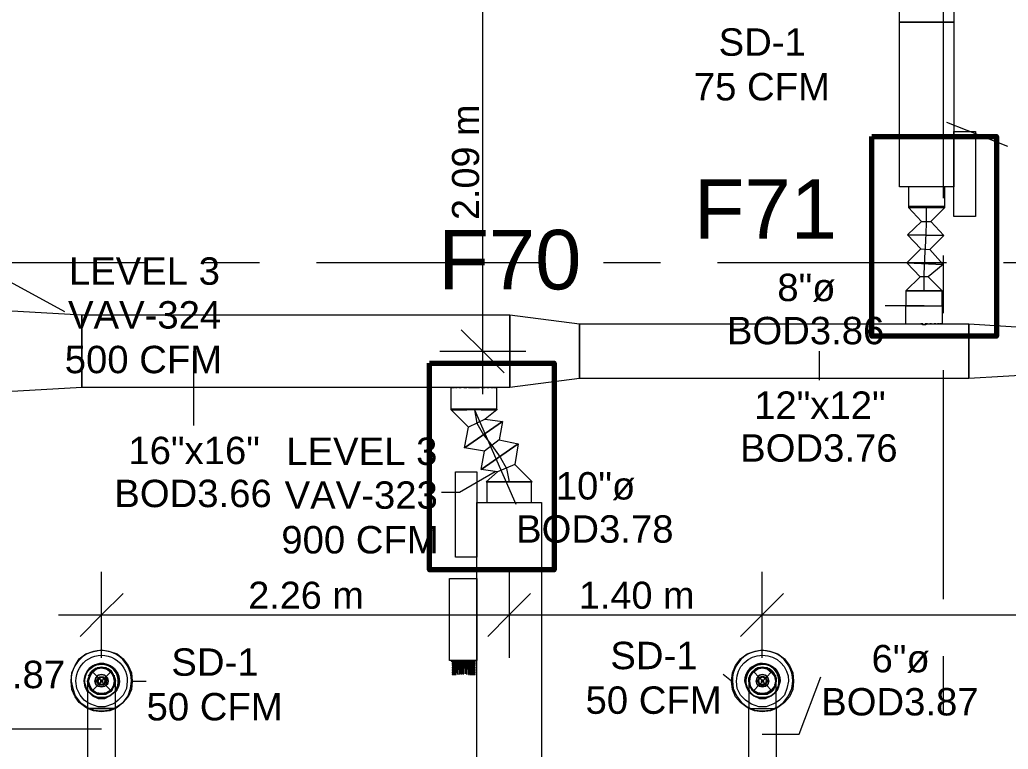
# Model space of a CAD drawing. Header units: metres. Extents: x -2 to 237, y -8 to 52.
# Drawn here: x 48.49 to 53.97, y 12.54 to 16.59 of the extents above; entities that cross this region are included whole.
import ezdxf

# ---------------------------------------------------------------- set-up
doc = ezdxf.new("R2010")
doc.units = ezdxf.units.M
doc.layers.add('HVAC - Ductos', color=5, linetype='Continuous', lineweight=0)
doc.layers.add('PDF3_Text', color=7, linetype='Continuous', lineweight=0)
doc.layers.add('PDF3_Geometry', color=7, linetype='Continuous', lineweight=0, true_color=0xaaaaaa)
doc.styles.add('PDF Arial-BoldMT-Identity-H', font='arial.ttf')
doc.styles.add('PDF Helvetica', font='')
doc.styles.get('PDF Helvetica').set_extended_font_data('Helvetica')

msp = doc.modelspace()

# ---------------------------------------------------------------- linework, layer by layer
at = {"layer": 'HVAC - Ductos', "lineweight": 0}
for points in [[(51.0545, 14.5118), (51.0545, 16.8402), (51.0545, 18.1923), (51.0545, 20.484)], [(53.6257, 16.0197), (53.9649, 15.8869)], [(53.4882, 15.4697), (53.4149, 15.5477), (53.6166, 15.5477), (53.5387, 15.4697), (53.612, 15.3918), (53.4103, 15.3964), (53.4882, 15.4697), (53.5387, 15.4697)], [(53.4149, 15.5477), (53.4195, 15.5477), (53.4378, 15.5477), (53.4653, 15.5477), (53.4974, 15.5477), (53.5341, 15.5477), (53.5661, 15.5477), (53.5937, 15.5477), (53.612, 15.5477), (53.6166, 15.5477)], [(53.502, 15.0847), (53.502, 15.1764), (53.5065, 15.2681), (53.5111, 15.3597), (53.5157, 15.456), (53.5157, 15.5477)], [(53.4837, 15.3185), (53.4103, 15.3964), (53.612, 15.3918), (53.5341, 15.3139), (53.6074, 15.2314), (53.4057, 15.2405), (53.4837, 15.3185), (53.5341, 15.3139)], [(53.4791, 15.1627), (53.4057, 15.2405), (53.6074, 15.2314), (53.5249, 15.1627), (53.4791, 15.1627), (53.4011, 15.0847), (53.4011, 15.0023), (53.4149, 15.0023), (53.4287, 15.0023), (53.4516, 15.0023), (53.4745, 15.0023), (53.502, 15.0023), (53.5295, 15.0023), (53.5524, 15.0023), (53.5753, 15.0023), (53.5891, 15.0023), (53.5982, 15.0023), (53.6028, 15.0023), (53.6028, 15.0847), (53.4011, 15.0847), (53.6028, 15.0847), (53.5249, 15.1627)], [(48.2907, 15.2131), (48.7352, 14.9701)], [(48.3457, 14.9793), (48.8315, 14.9518)], [(53.502, 15.0023), (53.2865, 15.0023)], [(53.4011, 14.9014), (53.4011, 15.0023), (53.4149, 15.0023), (53.4287, 15.0023), (53.4516, 15.0023), (53.4745, 15.0023), (53.502, 15.0023), (53.5295, 15.0023), (53.5524, 15.0023), (53.5753, 15.0023), (53.5891, 15.0023), (53.5982, 15.0023), (53.6028, 15.0023), (53.6028, 14.9014), (53.5982, 14.9014), (53.5891, 14.9014)], [(48.8315, 14.9518), (48.8315, 14.5485)], [(50.9353, 14.8693), (51.0545, 14.7502), (51.1736, 14.631)], [(53.5111, 14.9014), (53.5065, 14.9014), (53.7495, 14.9014), (53.7495, 14.5989), (51.5907, 14.5989), (51.5907, 14.9014), (53.4974, 14.9014), (53.4928, 14.9014)], [(53.4057, 14.9014), (53.4103, 14.9014)], [(53.4195, 14.9014), (53.4241, 14.9014)], [(53.4378, 14.9014), (53.4424, 14.9014), (53.447, 14.9014)], [(53.4561, 14.9014), (53.4653, 14.9014), (53.4699, 14.9014)], [(53.5203, 14.9014), (53.5111, 14.9014), (53.5111, 14.8968), (53.4928, 14.8968), (53.4928, 14.9014), (53.4837, 14.9014)], [(53.5065, 14.8968), (53.502, 14.8968), (53.4974, 14.8968)], [(53.5432, 14.9014), (53.5387, 14.9014), (53.5341, 14.9014)], [(53.5661, 14.9014), (53.557, 14.9014)], [(53.5845, 14.9014), (53.5753, 14.9014)], [(49.4503, 14.7502), (49.4503, 14.3377)], [(50.8161, 14.7502), (51.0545, 14.7502), (51.2928, 14.7502)], [(52.9199, 14.7502), (52.9199, 14.5897)], [(48.8315, 14.5485), (48.3457, 14.5209)], [(51.0682, 14.3743), (51.1645, 14.3606), (50.9536, 14.2139), (50.9766, 14.3285), (50.8803, 14.4247), (50.8803, 14.4293), (50.8849, 14.4293), (50.8986, 14.4293), (50.9169, 14.4293), (50.9445, 14.4293), (50.972, 14.4293), (51.0086, 14.4293), (51.0407, 14.4293), (51.0682, 14.4293), (51.0957, 14.4293), (51.1186, 14.4293), (51.1278, 14.4293), (51.1324, 14.4293), (51.1324, 14.5485)], [(50.8803, 14.4293), (50.8803, 14.5485), (50.8849, 14.5485), (50.894, 14.5485), (50.8986, 14.5485)], [(50.9032, 14.5485), (50.9078, 14.5485), (50.9123, 14.5485)], [(50.9215, 14.5485), (50.9261, 14.5485), (50.9353, 14.5485)], [(50.949, 14.5485), (50.9536, 14.5485), (50.9674, 14.5485)], [(50.9766, 14.5485), (51.0086, 14.5485), (51.0361, 14.5485)], [(51.0453, 14.5485), (51.0636, 14.5485), (51.0682, 14.5485)], [(51.0774, 14.5485), (51.0865, 14.5485), (51.0911, 14.5485)], [(51.1003, 14.5485), (51.1049, 14.5485), (51.114, 14.5485)], [(51.1186, 14.5485), (51.1232, 14.5485), (51.1278, 14.5485)], [(51.1324, 14.4293), (51.1278, 14.4293), (51.1186, 14.4293), (51.0957, 14.4293), (51.0682, 14.4293), (51.0407, 14.4293), (51.0086, 14.4293), (50.972, 14.4293), (50.9445, 14.4293), (50.9169, 14.4293), (50.8986, 14.4293), (50.8849, 14.4293), (50.8803, 14.4293)], [(51.1232, 14.4293), (51.1278, 14.4293), (51.1324, 14.4293), (51.1278, 14.4293), (51.1186, 14.4293), (51.0957, 14.4293), (51.0682, 14.4293), (51.0407, 14.4293), (51.0086, 14.4293), (50.972, 14.4293), (50.9445, 14.4293), (50.9169, 14.4293), (50.8986, 14.4293), (50.8849, 14.4293), (50.8803, 14.4293), (50.8849, 14.4293), (50.8894, 14.4293)], [(51.1324, 14.4247), (51.1278, 14.4247), (51.1186, 14.4247), (51.0957, 14.4247), (51.0682, 14.4247), (51.0407, 14.4247), (51.0086, 14.4247), (50.972, 14.4247), (50.9445, 14.4247), (50.9169, 14.4247), (50.8986, 14.4247), (50.8849, 14.4247), (50.8803, 14.4247)], [(51.1324, 14.4293), (51.1324, 14.4247), (51.0682, 14.3743), (50.9766, 14.3285)], [(51.0086, 14.4247), (51.0224, 14.3514), (51.059, 14.2872), (51.1049, 14.2277), (51.1507, 14.1635), (51.1873, 14.0993), (51.2011, 14.026)], [(51.0086, 14.4247), (51.2378, 13.9022)], [(51.1462, 14.2597), (51.2516, 14.2368), (51.0453, 14.0947), (51.0636, 14.1956), (50.9536, 14.2139), (51.1645, 14.3606), (51.1462, 14.2597), (51.0636, 14.1956)], [(51.2332, 14.1222), (51.3295, 14.026), (51.0728, 14.026), (51.137, 14.081), (51.0453, 14.0947), (51.2516, 14.2368), (51.2332, 14.1222), (51.137, 14.081)], [(51.1232, 14.081), (50.9261, 13.9664), (50.8253, 13.9664)], [(51.3295, 14.026), (51.3203, 14.026), (51.3065, 14.026), (51.2745, 14.026), (51.2424, 14.026), (51.2011, 14.026), (51.1645, 14.026), (51.1278, 14.026), (51.1003, 14.026), (51.082, 14.026), (51.0728, 14.026)], [(48.9416, 13.0497), (48.9416, 13.2881), (48.9416, 13.5264)], [(51.2011, 13.5264), (51.2011, 13.2881), (51.2011, 13.0497)], [(52.6036, 13.0497), (52.6036, 13.2881), (52.6036, 13.5264)], [(49.0607, 13.4072), (48.9416, 13.2881), (48.8224, 13.1689)], [(51.3203, 13.4072), (51.2011, 13.2881), (51.082, 13.1689)], [(52.7228, 13.4072), (52.6036, 13.2881), (52.4845, 13.1689)], [(48.7032, 13.2881), (51.2011, 13.2881), (52.6036, 13.2881), (55.9953, 13.2881), (57.3658, 13.2881), (58.4429, 13.2881)], [(48.8636, 12.9214), (48.8636, 12.9168), (48.8636, 12.8985), (48.8636, 12.8664), (48.8636, 12.8298), (48.8636, 12.7885), (48.8636, 12.7701), (48.8544, 12.7747), (48.8178, 12.8022), (48.7948, 12.8343), (48.7765, 12.8755), (48.772, 12.9214), (48.7765, 12.9672), (48.7948, 13.0085), (48.8178, 13.0451), (48.8544, 13.0726), (48.8957, 13.0864), (48.9416, 13.0956), (48.9873, 13.0864), (49.0286, 13.0726), (49.0607, 13.0451), (49.0882, 13.0085), (49.1065, 12.9672), (49.1111, 12.9214), (49.1065, 12.8755), (49.0882, 12.8343), (49.0607, 12.8022), (49.0286, 12.7747), (49.0194, 12.7701), (49.0194, 12.8114), (49.0194, 12.8526), (49.0194, 12.8847), (49.0194, 12.9076), (49.0194, 12.9214), (49.0148, 12.9168), (49.0194, 12.9214), (49.0148, 12.9397), (49.0057, 12.9581), (48.9965, 12.9764), (48.9782, 12.9901), (48.9598, 12.9947), (48.9416, 12.9993), (48.9232, 12.9947), (48.9048, 12.9901), (48.9232, 12.9947), (48.9416, 12.9993), (48.9598, 12.9947), (48.9782, 12.9901), (48.9965, 12.9764), (49.0057, 12.9581), (49.0148, 12.9397), (49.0194, 12.9214)], [(52.5303, 12.9214), (52.5303, 12.9168), (52.5303, 12.8985), (52.5303, 12.8664), (52.5303, 12.8298), (52.5303, 12.7885), (52.5303, 12.7701), (52.5212, 12.7747), (52.4845, 12.8022), (52.457, 12.8343), (52.4386, 12.8755), (52.4341, 12.9214), (52.4386, 12.9672), (52.457, 13.0085), (52.4845, 13.0451), (52.5212, 13.0726), (52.5623, 13.0864), (52.6036, 13.0956), (52.6495, 13.0864), (52.6907, 13.0726), (52.7274, 13.0451), (52.7549, 13.0085), (52.7732, 12.9672), (52.7778, 12.9214), (52.7732, 12.8755), (52.7549, 12.8343), (52.7274, 12.8022), (52.6907, 12.7747), (52.6815, 12.7701), (52.6815, 12.8114), (52.6815, 12.8526), (52.6815, 12.8847), (52.6815, 12.9076), (52.6815, 12.9214), (52.6815, 12.9168), (52.6815, 12.9214), (52.6815, 12.9397), (52.6724, 12.9581), (52.6586, 12.9764), (52.6449, 12.9901), (52.6266, 12.9947), (52.6036, 12.9993), (52.5853, 12.9947), (52.5669, 12.9901), (52.5532, 12.9764), (52.5395, 12.9581), (52.5303, 12.9397), (52.5303, 12.9214), (52.5303, 12.9168), (52.5303, 12.9214), (52.5303, 12.9397), (52.5395, 12.9581), (52.5532, 12.9764), (52.5669, 12.9901), (52.5853, 12.9947), (52.6036, 12.9993), (52.6266, 12.9947), (52.6449, 12.9901), (52.6586, 12.9764), (52.6724, 12.9581), (52.6815, 12.9397), (52.6815, 12.9214)], [(48.8636, 12.9168), (48.8682, 12.9031), (48.8682, 12.9214), (48.8682, 12.9397), (48.8774, 12.9581), (48.8911, 12.9764), (48.9048, 12.9856), (48.9232, 12.9947), (48.9416, 12.9947), (48.9598, 12.9947), (48.9782, 12.9856), (48.9919, 12.9764), (49.0057, 12.9581), (49.0103, 12.9397), (49.0148, 12.9214), (49.0103, 12.9031), (49.0057, 12.8847), (48.9919, 12.8709), (48.9782, 12.8572), (48.9598, 12.8526), (48.9416, 12.8481), (48.9232, 12.8526), (48.9048, 12.8572), (48.8911, 12.8709), (48.8774, 12.8847), (48.8682, 12.9031), (48.8774, 12.8847), (48.8865, 12.8664), (48.9048, 12.8572), (48.9232, 12.8481), (48.9416, 12.8481), (48.9598, 12.8481), (48.9782, 12.8572), (48.9965, 12.8664), (49.0057, 12.8847), (49.0148, 12.9031), (49.0148, 12.9168)], [(48.8728, 12.9535), (48.8911, 12.9764), (48.9094, 12.9901)], [(48.9048, 12.9901), (48.9003, 12.9856)], [(48.9094, 12.9901), (48.914, 12.9947)], [(48.914, 12.9901), (48.9416, 12.9947), (48.9644, 12.9901)], [(48.969, 12.9947), (48.9736, 12.9901)], [(48.9736, 12.9901), (48.9919, 12.9764), (49.0057, 12.9535)], [(50.8803, 13.036), (50.8803, 13.0314), (50.9399, 13.0314), (50.8849, 13.0314), (50.8849, 13.0268), (50.9353, 13.0268), (50.9353, 13.0222), (50.8849, 13.0222), (50.8849, 13.0176), (50.9307, 13.0176), (50.9307, 13.0131), (50.8849, 13.0131), (50.8849, 13.0085), (50.9261, 13.0085), (50.9215, 12.9993), (50.8849, 12.9993), (50.8849, 12.9947), (50.9215, 12.9947), (50.9169, 12.9901), (50.8849, 12.9901), (50.8849, 12.9856), (50.9169, 12.9856), (50.9123, 12.981), (50.8849, 12.981), (50.8849, 12.9764), (50.9078, 12.9764), (50.9078, 12.9718), (50.8849, 12.9718), (50.8849, 12.9672), (50.9032, 12.9672), (50.8986, 12.9626), (50.8849, 12.9626), (50.8849, 12.9581), (50.9032, 12.9581), (50.9032, 12.9626), (50.9032, 12.9581), (50.9078, 12.9581), (50.9078, 12.9672), (50.9169, 12.981), (50.9169, 12.9581), (50.9169, 12.9856), (50.9261, 12.9993), (50.9261, 12.9581), (50.9261, 12.9626), (50.9307, 12.9626), (50.9307, 13.0039), (50.9353, 13.0131), (50.9353, 12.9626), (50.9399, 12.9626), (50.9399, 13.0222), (50.9445, 13.0176), (50.9445, 12.9626), (50.949, 12.9626), (50.949, 13.0176), (50.9536, 13.0176), (50.9582, 13.0222), (50.9582, 12.9626), (50.9582, 13.0131), (50.9674, 13.0039), (50.9674, 12.9626), (50.9674, 12.9581), (50.9674, 12.9993), (50.9766, 12.9856), (50.9766, 12.9581), (50.9811, 12.9581), (50.9811, 12.981), (50.9857, 12.9672), (50.9857, 12.9581), (50.9903, 12.9581), (50.9903, 12.9626), (50.9903, 12.9581), (51.0132, 12.9581), (51.0132, 12.9626), (50.9949, 12.9626), (50.9903, 12.9672), (51.0132, 12.9672), (51.0132, 12.9718), (50.9903, 12.9718), (50.9857, 12.9764), (51.0132, 12.9764), (51.0132, 12.981), (50.9811, 12.981), (50.9811, 12.9856), (51.0132, 12.9856), (51.0132, 12.9901), (50.9766, 12.9901), (50.972, 12.9947), (51.0132, 12.9947), (51.0132, 12.9993), (50.972, 12.9993), (50.9674, 13.0085), (51.0132, 13.0085), (51.0132, 13.0131), (50.9674, 13.0131), (50.9628, 13.0176), (51.0132, 13.0176), (51.0132, 13.0222), (50.9628, 13.0222), (50.9582, 13.0268), (51.0132, 13.0268), (51.0132, 13.0314), (50.9536, 13.0314), (51.0132, 13.0314), (51.0132, 13.036)], [(50.949, 13.036), (50.949, 13.0314), (50.949, 13.0268), (50.9445, 13.0268), (50.9445, 13.0314), (50.9445, 13.036), (50.9445, 13.0314), (50.9078, 13.0314)], [(50.9078, 13.0314), (50.9399, 13.0314)], [(50.9078, 13.0222), (50.9353, 13.0222), (50.9353, 13.0176)], [(50.9353, 13.0222), (50.9078, 13.0222)], [(50.9078, 13.0131), (50.9307, 13.0131), (50.9261, 13.0085)], [(50.9307, 13.0131), (50.9078, 13.0131)], [(50.9261, 13.0085), (50.9215, 13.0039), (50.9078, 13.0039), (50.9215, 13.0039)], [(50.9169, 12.9993), (50.9169, 12.9947), (50.9078, 12.9947), (50.9169, 12.9947)], [(50.9123, 12.9856), (50.9078, 12.9856), (50.9123, 12.9856), (50.9123, 12.9901)], [(50.9169, 12.9947), (50.9123, 12.9856)], [(50.9123, 12.9901), (50.9169, 12.9901), (50.9169, 12.9856)], [(50.9215, 13.0039), (50.9169, 12.9993)], [(50.9169, 12.9856), (50.9169, 12.9947), (50.9215, 12.9993), (50.9215, 12.9947)], [(50.9215, 12.9901), (50.9215, 12.9856), (50.9261, 12.9856), (50.9261, 12.9947), (50.9261, 12.9993)], [(50.9261, 13.0039), (50.9307, 13.0085), (50.9307, 12.9856), (50.9307, 13.0039)], [(50.9261, 12.9993), (50.9261, 13.0039)], [(50.949, 13.0176), (50.949, 13.0222), (50.9445, 13.0222), (50.9399, 13.0222), (50.9399, 12.9901), (50.9353, 12.9901), (50.9353, 13.0176), (50.9307, 13.0131), (50.9307, 13.0085), (50.9307, 13.0039)], [(50.9307, 13.0176), (50.9307, 13.0131)], [(50.9353, 13.0176), (50.9307, 13.0176)], [(50.9399, 13.0268), (50.9353, 13.0222)], [(50.9399, 13.0314), (50.9445, 13.0314), (50.9399, 13.0268)], [(50.9536, 13.0268), (50.9536, 13.0222), (50.949, 13.0222), (50.9445, 13.0222), (50.9399, 13.0222), (50.9445, 13.0268)], [(50.9445, 13.0268), (50.949, 13.0314), (50.9536, 13.0268)], [(50.9445, 13.0222), (50.9445, 13.0176), (50.9445, 13.0222)], [(50.9445, 13.0176), (50.9445, 12.9947), (50.9445, 13.0176)], [(50.9536, 13.0314), (50.949, 13.036)], [(50.949, 13.0176), (50.949, 12.9947), (50.9536, 12.9947), (50.9536, 13.0176)], [(50.9582, 13.0222), (50.9536, 13.0314), (50.9857, 13.0314)], [(50.9857, 13.0314), (50.9536, 13.0314)], [(50.9536, 13.0176), (50.9536, 13.0222), (50.9582, 13.0222), (50.9582, 12.9901), (50.9582, 13.0176), (50.9628, 13.0131), (50.9628, 13.0085)], [(50.9582, 13.0176), (50.9582, 13.0222), (50.9857, 13.0222)], [(50.9857, 13.0222), (50.9582, 13.0222)], [(50.9628, 13.0176), (50.9582, 13.0176)], [(50.9674, 13.0131), (50.9628, 13.0176)], [(50.9628, 13.0085), (50.9628, 12.9856), (50.9674, 12.9856), (50.9674, 13.0039)], [(50.9674, 13.0039), (50.9674, 13.0085), (50.972, 13.0039), (50.972, 12.9993), (50.9766, 12.9993), (50.972, 13.0039), (50.9674, 13.0131), (50.9857, 13.0131)], [(50.9857, 13.0131), (50.9674, 13.0131)], [(50.972, 13.0039), (50.9857, 13.0039), (50.972, 13.0039)], [(50.9811, 12.9947), (50.9857, 12.9947), (50.9811, 12.9947), (50.9766, 12.9993), (50.9766, 12.9947), (50.9766, 12.9856)], [(50.9766, 12.9856), (50.9811, 12.9856), (50.9811, 12.9901)], [(50.9857, 12.9856), (50.9811, 12.9947)], [(52.5395, 12.9535), (52.5532, 12.9764), (52.5761, 12.9901)], [(52.5715, 12.9901), (52.5761, 12.9947), (52.5807, 12.9947)], [(52.5807, 12.9901), (52.6036, 12.9947), (52.6311, 12.9901)], [(52.6311, 12.9947), (52.6357, 12.9947), (52.6357, 12.9901)], [(52.6357, 12.9901), (52.6586, 12.9764), (52.6724, 12.9535)], [(48.8682, 12.9489), (48.8728, 12.9535)], [(48.8728, 12.8985), (48.8682, 12.9214), (48.8728, 12.9489)], [(49.0103, 12.9535), (49.0103, 12.9489)], [(49.0103, 12.9489), (49.0148, 12.9214), (49.0103, 12.8985), (49.0103, 12.8939), (49.0103, 12.8893)], [(50.9811, 12.9856), (50.9857, 12.9856)], [(52.4341, 12.9214), (52.3882, 12.9581)], [(52.5349, 12.8893), (52.5349, 12.8939), (52.5349, 12.8985), (52.5303, 12.9214), (52.5349, 12.9489)], [(52.5349, 12.9489), (52.5349, 12.9535)], [(52.6036, 12.6281), (52.8099, 12.6281), (52.9291, 12.9443)], [(52.6724, 12.9535), (52.677, 12.9535), (52.677, 12.9489)], [(52.6724, 12.9489), (52.6815, 12.9214), (52.6724, 12.8985)], [(48.9094, 12.8572), (48.8911, 12.8709), (48.8728, 12.8893), (48.8728, 12.8939), (48.8682, 12.8985)], [(49.0057, 12.8893), (48.9919, 12.8709), (48.9736, 12.8572)], [(49.1111, 12.9214), (49.189, 12.9214)], [(52.5303, 12.9168), (52.5303, 12.9031), (52.5395, 12.8847), (52.5532, 12.8664), (52.5669, 12.8572), (52.5853, 12.8481), (52.6036, 12.8481), (52.6266, 12.8481), (52.6449, 12.8572), (52.6586, 12.8664), (52.6724, 12.8847), (52.6815, 12.9031), (52.6815, 12.9168)], [(52.5761, 12.8572), (52.5532, 12.8709), (52.5395, 12.8893)], [(52.677, 12.8985), (52.677, 12.8939), (52.6724, 12.8893), (52.6586, 12.8709), (52.6357, 12.8572)], [(48.9416, 12.6556), (48.2998, 12.6556), (48.3044, 12.8572)], [(48.9644, 12.8526), (48.9416, 12.8481), (48.914, 12.8526), (48.9094, 12.8526)], [(48.9736, 12.8526), (48.969, 12.8526)], [(52.6357, 12.8526), (52.6311, 12.8526), (52.6036, 12.8481), (52.5807, 12.8526), (52.5761, 12.8526), (52.5715, 12.8526)], [(49.0194, 12.8022), (49.0011, 12.7931), (48.9598, 12.7793), (48.9232, 12.7793), (48.882, 12.7931), (48.8636, 12.8022)], [(48.8636, 12.7747), (48.8957, 12.761), (48.9416, 12.7564), (48.9828, 12.761), (49.0194, 12.7747)], [(49.0194, 12.7701), (48.9873, 12.7564), (48.9416, 12.7518), (48.8957, 12.7564), (48.8636, 12.7701)], [(49.0194, 12.1239), (49.0194, 12.7701), (49.0148, 12.7701), (49.0057, 12.7701), (48.9965, 12.7701), (48.9782, 12.7701), (48.9598, 12.7701), (48.9416, 12.7701), (48.9232, 12.7701), (48.9048, 12.7701), (48.8865, 12.7701), (48.8774, 12.7701), (48.8682, 12.7701), (48.8636, 12.7701), (48.8636, 12.1239)], [(48.8636, 12.7701), (48.8682, 12.7701), (48.8774, 12.7701), (48.8865, 12.7701), (48.9048, 12.7701), (48.9232, 12.7701), (48.9416, 12.7701), (48.9598, 12.7701), (48.9782, 12.7701), (48.9965, 12.7701), (49.0057, 12.7701), (49.0148, 12.7701), (49.0194, 12.7701)], [(52.6815, 12.8022), (52.6632, 12.7931), (52.6266, 12.7793), (52.5853, 12.7793), (52.5441, 12.7931), (52.5303, 12.8022)], [(52.5303, 12.7747), (52.5623, 12.761), (52.6036, 12.7564), (52.6495, 12.761), (52.6815, 12.7747)], [(52.6815, 12.7701), (52.6495, 12.7564), (52.6036, 12.7518), (52.5623, 12.7564), (52.5303, 12.7701)], [(52.5303, 12.1514), (52.5303, 12.7701), (52.5395, 12.7701), (52.5532, 12.7701), (52.5669, 12.7701), (52.5853, 12.7701), (52.6036, 12.7701), (52.6266, 12.7701), (52.6449, 12.7701), (52.6586, 12.7701), (52.6724, 12.7701), (52.6815, 12.7701), (52.6815, 12.1514)], [(52.5303, 12.7701), (52.5395, 12.7701), (52.5532, 12.7701), (52.5669, 12.7701), (52.5853, 12.7701), (52.6036, 12.7701), (52.6266, 12.7701), (52.6449, 12.7701), (52.6586, 12.7701), (52.6724, 12.7701), (52.6815, 12.7701)]]:
    msp.add_lwpolyline(points, dxfattribs=at)
for points in [[(53.6669, 18.4169), (53.6669, 16.5743), (53.3645, 16.5743), (53.3645, 18.4169)], [(53.3645, 15.6623), (53.3645, 16.5743), (53.6669, 16.5743), (53.6669, 15.6623)], [(53.7861, 15.4973), (53.6669, 15.4973), (53.6669, 15.9693), (53.7861, 15.9693)], [(53.4149, 15.5523), (53.4195, 15.5523), (53.4378, 15.5523), (53.4653, 15.5523), (53.4974, 15.5523), (53.5341, 15.5523), (53.5661, 15.5523), (53.5937, 15.5523), (53.6074, 15.5523), (53.6166, 15.5523), (53.6166, 15.6623), (53.612, 15.6623), (53.6028, 15.6623), (53.5845, 15.6623), (53.5661, 15.6623), (53.5432, 15.6623), (53.5157, 15.6623), (53.4882, 15.6623), (53.4653, 15.6623), (53.4424, 15.6623), (53.4287, 15.6623), (53.4195, 15.6623), (53.4149, 15.6623), (53.4149, 15.5523), (53.4149, 15.5477), (53.4195, 15.5477), (53.4378, 15.5477), (53.4653, 15.5477), (53.4974, 15.5477), (53.5341, 15.5477), (53.5661, 15.5477), (53.5937, 15.5477), (53.612, 15.5477), (53.6166, 15.5477), (53.6166, 15.5523), (53.6074, 15.5523), (53.5937, 15.5523), (53.5661, 15.5523), (53.5341, 15.5523), (53.4974, 15.5523), (53.4653, 15.5523), (53.4378, 15.5523), (53.4195, 15.5523)], [(53.4149, 15.5523), (53.4195, 15.5523), (53.4287, 15.5523), (53.4424, 15.5523), (53.4653, 15.5523), (53.4882, 15.5523), (53.5157, 15.5523), (53.5432, 15.5523), (53.5661, 15.5523), (53.5845, 15.5523), (53.6028, 15.5523), (53.612, 15.5523), (53.6166, 15.5523), (53.612, 15.5523), (53.6028, 15.5523), (53.5845, 15.5523), (53.5661, 15.5523), (53.5432, 15.5523), (53.5157, 15.5523), (53.4882, 15.5523), (53.4653, 15.5523), (53.4424, 15.5523), (53.4287, 15.5523), (53.4195, 15.5523)], [(53.4011, 15.0847), (53.4149, 15.0847), (53.4287, 15.0847), (53.4516, 15.0847), (53.4745, 15.0847), (53.502, 15.0847), (53.5295, 15.0847), (53.5524, 15.0847), (53.5753, 15.0847), (53.5891, 15.0847), (53.5982, 15.0847), (53.6028, 15.0847), (53.5982, 15.0847), (53.5891, 15.0847), (53.5753, 15.0847), (53.5524, 15.0847), (53.5295, 15.0847), (53.502, 15.0847), (53.4745, 15.0847), (53.4516, 15.0847), (53.4287, 15.0847), (53.4149, 15.0847)], [(48.8315, 14.9518), (51.2057, 14.9518), (51.2057, 14.5485), (48.8315, 14.5485)], [(51.5907, 14.5989), (51.2057, 14.5485), (51.2057, 14.9518), (51.5907, 14.9014)], [(54.1299, 14.6218), (53.7495, 14.5989), (53.7495, 14.9014), (54.1299, 14.8785)], [(50.8803, 14.4247), (50.9674, 14.4247)], [(51.0453, 14.4247), (51.1324, 14.4247)], [(50.9032, 14.081), (51.0224, 14.081), (51.0224, 13.6089), (50.9032, 13.6089)], [(51.3249, 14.026), (51.3203, 14.026), (51.302, 14.026), (51.2745, 14.026), (51.2424, 14.026), (51.2011, 14.026), (51.1645, 14.026), (51.1278, 14.026), (51.1003, 14.026), (51.082, 14.026), (51.0774, 14.026), (51.0774, 13.9114), (51.082, 13.9114), (51.0911, 13.9114), (51.114, 13.9114), (51.137, 13.9114), (51.169, 13.9114), (51.2011, 13.9114), (51.2332, 13.9114), (51.2653, 13.9114), (51.2882, 13.9114), (51.3111, 13.9114), (51.3249, 13.9114), (51.3249, 14.026), (51.3295, 14.026), (51.3203, 14.026), (51.3065, 14.026), (51.2745, 14.026), (51.2424, 14.026), (51.2011, 14.026), (51.1645, 14.026), (51.1278, 14.026), (51.1003, 14.026), (51.082, 14.026), (51.0728, 14.026), (51.0774, 14.026), (51.082, 14.026), (51.1003, 14.026), (51.1278, 14.026), (51.1645, 14.026), (51.2011, 14.026), (51.2424, 14.026), (51.2745, 14.026), (51.302, 14.026), (51.3203, 14.026)], [(51.0774, 14.026), (51.082, 14.026), (51.0911, 14.026), (51.114, 14.026), (51.137, 14.026), (51.169, 14.026), (51.2011, 14.026), (51.2332, 14.026), (51.2653, 14.026), (51.2882, 14.026), (51.3111, 14.026), (51.3249, 14.026), (51.3111, 14.026), (51.2882, 14.026), (51.2653, 14.026), (51.2332, 14.026), (51.2011, 14.026), (51.169, 14.026), (51.137, 14.026), (51.114, 14.026), (51.0911, 14.026), (51.082, 14.026)], [(51.0224, 12.0872), (51.0224, 13.9114), (51.3799, 13.9114), (51.3799, 12.0872)], [(50.8712, 13.4897), (51.0224, 13.4897), (51.0224, 13.036), (50.8712, 13.036)], [(48.9919, 12.8709), (48.969, 12.8572), (48.9416, 12.8526), (48.914, 12.8572), (48.8911, 12.8709), (48.8774, 12.8939), (48.8682, 12.9214), (48.8774, 12.9489), (48.8911, 12.9718), (48.914, 12.9901), (48.9416, 12.9947), (48.969, 12.9901), (48.9919, 12.9718), (49.0057, 12.9489), (49.0103, 12.9214), (49.0057, 12.8939)], [(50.972, 12.9993), (50.972, 12.9947), (50.972, 12.9856), (50.972, 12.9947)], [(52.5349, 12.9397), (52.5441, 12.9581), (52.5532, 12.9764), (52.5669, 12.9856), (52.5853, 12.9947), (52.6036, 12.9947), (52.6266, 12.9947), (52.6403, 12.9856), (52.6586, 12.9764), (52.6678, 12.9581), (52.677, 12.9397), (52.6815, 12.9214), (52.677, 12.9031), (52.6678, 12.8847), (52.6586, 12.8709), (52.6403, 12.8572), (52.6266, 12.8526), (52.6036, 12.8481), (52.5853, 12.8526), (52.5669, 12.8572), (52.5532, 12.8709), (52.5441, 12.8847), (52.5349, 12.9031), (52.5303, 12.9214)], [(52.6724, 12.8939), (52.6541, 12.8709), (52.6311, 12.8572), (52.6036, 12.8526), (52.5807, 12.8572), (52.5532, 12.8709), (52.5395, 12.8939), (52.5349, 12.9214), (52.5395, 12.9489), (52.5532, 12.9718), (52.5807, 12.9901), (52.6036, 12.9947), (52.6311, 12.9901), (52.6541, 12.9718), (52.6724, 12.9489), (52.677, 12.9214)], [(48.9003, 12.9856), (48.8865, 12.9764), (48.8774, 12.9581), (48.8682, 12.9397), (48.8636, 12.9214), (48.8636, 12.9168), (48.8636, 12.9214), (48.8682, 12.9397), (48.8774, 12.9581), (48.8865, 12.9764)], [(48.9232, 12.9535), (48.9094, 12.9397), (48.9048, 12.9214), (48.9094, 12.9397), (48.9232, 12.9535), (48.9416, 12.9581), (48.9598, 12.9535), (48.9736, 12.9397), (48.9782, 12.9214), (48.9736, 12.9031), (48.9598, 12.8939), (48.9416, 12.8893), (48.9232, 12.8939), (48.9094, 12.9031), (48.9048, 12.9214), (48.9094, 12.9031), (48.9232, 12.8939), (48.9416, 12.8893), (48.9598, 12.8939), (48.969, 12.9031), (48.9736, 12.9214), (48.969, 12.9397), (48.9598, 12.9535), (48.9416, 12.9581)], [(48.9598, 12.9076), (48.9507, 12.8985), (48.9324, 12.8985), (48.9186, 12.9076), (48.914, 12.9214), (48.9186, 12.9352), (48.9324, 12.9443), (48.9507, 12.9443), (48.9598, 12.9352), (48.969, 12.9214)], [(48.9598, 12.9076), (48.9507, 12.8985), (48.9324, 12.8985), (48.9232, 12.9076), (48.9186, 12.9214), (48.9232, 12.9352), (48.9324, 12.9443), (48.9507, 12.9443), (48.9598, 12.9352), (48.9644, 12.9214)], [(48.9552, 12.9076), (48.9416, 12.9031), (48.9278, 12.9076), (48.9232, 12.9214), (48.9278, 12.9352), (48.9416, 12.9443), (48.9552, 12.9352), (48.9598, 12.9214)], [(52.5761, 12.9397), (52.5715, 12.9214), (52.5761, 12.9397), (52.5899, 12.9535), (52.6036, 12.9581), (52.622, 12.9535), (52.6357, 12.9397), (52.6403, 12.9214), (52.6357, 12.9397), (52.622, 12.9535), (52.6036, 12.9581), (52.5899, 12.9535)], [(52.5853, 12.9352), (52.5807, 12.9214), (52.5853, 12.9352), (52.5991, 12.9443), (52.6128, 12.9443), (52.6266, 12.9352), (52.6311, 12.9214), (52.6266, 12.9352), (52.6128, 12.9443), (52.5991, 12.9443)], [(52.622, 12.9076), (52.6036, 12.9031), (52.5899, 12.9076), (52.5853, 12.9214), (52.5899, 12.9352), (52.6036, 12.9443), (52.622, 12.9352), (52.6266, 12.9214)], [(48.8452, 12.9214), (48.8498, 12.8893), (48.8636, 12.8618), (48.8498, 12.8893)], [(48.937, 12.926), (48.937, 12.9214), (48.937, 12.926), (48.9461, 12.926), (48.9461, 12.9214), (48.9461, 12.926)], [(48.9461, 12.9168), (48.9461, 12.9214), (48.9461, 12.9168), (48.937, 12.9168), (48.937, 12.9214), (48.937, 12.9168)], [(52.5074, 12.9214), (52.5166, 12.8893), (52.5303, 12.8618), (52.5166, 12.8893)], [(52.6357, 12.9031), (52.6403, 12.9214), (52.6357, 12.9031), (52.622, 12.8939), (52.6036, 12.8893), (52.5899, 12.8939), (52.5761, 12.9031), (52.5715, 12.9214), (52.5761, 12.9031), (52.5899, 12.8939), (52.6036, 12.8893), (52.622, 12.8939)], [(52.6266, 12.9076), (52.6311, 12.9214), (52.6266, 12.9076), (52.6128, 12.8985), (52.5991, 12.8985), (52.5853, 12.9076), (52.5807, 12.9214), (52.5853, 12.9076), (52.5991, 12.8985), (52.6128, 12.8985)], [(52.6036, 12.926), (52.5991, 12.9214), (52.6036, 12.926), (52.6082, 12.926), (52.6128, 12.9214), (52.6082, 12.926)], [(52.6082, 12.9168), (52.6128, 12.9214), (52.6082, 12.9168), (52.6036, 12.9168), (52.5991, 12.9214), (52.6036, 12.9168)], [(48.8682, 12.8618), (48.8957, 12.8389), (48.9232, 12.8298), (48.9598, 12.8298), (48.9873, 12.8389), (49.0148, 12.8618), (48.9873, 12.8389), (48.9598, 12.8252), (48.9232, 12.8252), (48.8911, 12.8389), (48.8682, 12.8618), (48.8636, 12.8618), (48.8682, 12.8618), (48.8636, 12.8709)], [(49.0194, 12.8709), (49.0148, 12.8618), (48.9873, 12.8389), (48.9598, 12.8298), (48.9232, 12.8298), (48.8957, 12.8389), (48.8682, 12.8618), (48.8911, 12.8389), (48.9232, 12.8252), (48.9598, 12.8252), (48.9873, 12.8389), (49.0148, 12.8618), (49.0194, 12.8618), (49.0148, 12.8618)], [(52.5349, 12.8618), (52.5578, 12.8389), (52.5899, 12.8298), (52.622, 12.8298), (52.6541, 12.8389), (52.677, 12.8618), (52.6815, 12.8709), (52.677, 12.8618), (52.6541, 12.8389), (52.622, 12.8298), (52.5899, 12.8298), (52.5578, 12.8389), (52.5349, 12.8618), (52.5303, 12.8709)], [(52.6541, 12.8389), (52.622, 12.8252), (52.5899, 12.8252), (52.5578, 12.8389), (52.5303, 12.8618), (52.5578, 12.8389), (52.5899, 12.8252), (52.622, 12.8252), (52.6541, 12.8389), (52.6815, 12.8618)]]:
    msp.add_lwpolyline(points, close=True, dxfattribs=at)
for points in [[(49.0194, 12.7747), (49.024, 12.7793), (49.0607, 12.8022), (49.0882, 12.8389), (49.102, 12.8801), (49.1065, 12.9214, 1.014026), (48.772, 12.9214), (48.7811, 12.8801), (48.7948, 12.8389), (48.8224, 12.8022), (48.859, 12.7793), (48.8636, 12.7747)], [(48.8636, 12.8022), (48.8452, 12.816), (48.8224, 12.8435), (48.804, 12.8801), (48.7994, 12.9214, -1.008118), (49.0836, 12.9214), (49.079, 12.8801), (49.0607, 12.8435), (49.0332, 12.816), (49.0194, 12.8022)], [(52.6815, 12.7747), (52.6907, 12.7793), (52.7228, 12.8022), (52.7503, 12.8389), (52.7686, 12.8801), (52.7732, 12.9214, 1.013803), (52.4386, 12.9214), (52.4432, 12.8801), (52.4615, 12.8389), (52.4891, 12.8022), (52.5212, 12.7793), (52.5303, 12.7747)], [(52.5303, 12.8022), (52.512, 12.816), (52.4845, 12.8435), (52.4661, 12.8801), (52.4615, 12.9214, -0.994202), (52.7503, 12.9214), (52.7411, 12.8801), (52.7274, 12.8435), (52.6999, 12.816), (52.6815, 12.8022)]]:
    msp.add_lwpolyline(points, format="xyb", dxfattribs=at)
for points in [[(49.0194, 12.8618), (49.0332, 12.8893), (49.0378, 12.9214, 1.017938), (48.8452, 12.9214), (48.8544, 12.8893), (48.8636, 12.8709, -1.352659), (49.0332, 12.9214), (49.0286, 12.8893), (49.0194, 12.8709, 1.324725), (48.8452, 12.9214, -1.404437)], [(52.7045, 12.9214), (52.6953, 12.8893), (52.6815, 12.8618, 1.405041), (52.5074, 12.9214, -0.990103)], [(52.512, 12.9214), (52.5166, 12.8893), (52.5303, 12.8709, -1.352701), (52.6999, 12.9214), (52.6953, 12.8893), (52.6815, 12.8709, 1.353273)]]:
    msp.add_lwpolyline(points, format="xyb", close=True, dxfattribs=at)
at = {"layer": 'PDF3_Geometry', "lineweight": 0}
for points in [[(53.6074, 16.8677), (53.6074, 15.5981)], [(49.1798, 15.2405), (47.9102, 15.2405)], [(49.8169, 15.2405), (49.5007, 15.2405)], [(51.4028, 15.2405), (50.1332, 15.2405)], [(52.0399, 15.2405), (51.7236, 15.2405)], [(53.6257, 15.2405), (52.3561, 15.2405)], [(53.6074, 15.2818), (53.6074, 14.961)], [(54.2628, 15.2405), (53.942, 15.2405)], [(53.6074, 14.6447), (53.6074, 13.3752)], [(53.6074, 13.0589), (53.6074, 12.7381)]]:
    msp.add_lwpolyline(points, dxfattribs=at)
at = {"layer": 'PDF3_Geometry', "color": 232, "lineweight": 70, "true_color": 0xe91e64}
for points in [[(53.2119, 15.9418), (53.9027, 15.9418), (53.9027, 14.8345), (53.2119, 14.8345)], [(50.7598, 14.6833), (51.4506, 14.6833), (51.4506, 13.5377), (50.7598, 13.5377)]]:
    msp.add_lwpolyline(points, close=True, dxfattribs=at)
at = {"layer": 'PDF3_Geometry', "color": 8, "lineweight": 0, "true_color": 0x808080}
for points in [[(49.0011, 12.9672), (48.9644, 12.9947), (48.9186, 12.9947), (48.8774, 12.9672), (48.8636, 12.9214), (48.8774, 12.8755), (48.9186, 12.8481), (48.9644, 12.8481), (49.0011, 12.8755), (49.0194, 12.9214)], [(52.6678, 12.9672), (52.6311, 12.9947), (52.5807, 12.9947), (52.5441, 12.9672), (52.5303, 12.9214), (52.5441, 12.8755), (52.5807, 12.8481), (52.6311, 12.8481), (52.6678, 12.8755), (52.6815, 12.9214)]]:
    msp.add_lwpolyline(points, close=True, dxfattribs=at)
for points in [[(48.8865, 12.9764), (48.9965, 12.8664)], [(48.9965, 12.9764), (48.8865, 12.8664)], [(52.5532, 12.9764), (52.6586, 12.8664)], [(52.6586, 12.9764), (52.5532, 12.8664)]]:
    msp.add_lwpolyline(points, dxfattribs=at)

# ---------------------------------------------------------------- texts
at = {"layer": 'PDF3_Text', "lineweight": 0, "attachment_point": 4, "style": 'PDF Helvetica'}
for s, insert, char_height in [('SD-1', (52.3625, 16.4634), 0.15195), ('75 CFM', (52.225, 16.2159), 0.15195), ('LEVEL 3', (48.7599, 15.1938), 0.15195), ('8"ø', (52.6879, 15.1021), 0.15195), ('VAV-324', (48.7553, 14.9509), 0.15195), ('BOD3.86', (52.4083, 14.8638), 0.15195), ('500 CFM', (48.737, 14.7034), 0.15195), ('12"x12"', (52.5596, 14.4513), 0.15195), ('16"x16"', (49.0899, 14.1992), 0.15195), ('LEVEL 3', (49.9653, 14.1946), 0.15195), ('BOD3.76', (52.4817, 14.2129), 0.15195), ('BOD3.66', (49.012, 13.9608), 0.15195), ('VAV-323', (49.9562, 13.9517), 0.15195), ('10"ø', (51.4596, 14.0021), 0.15195), ('BOD3.78', (51.2395, 13.7637), 0.15195), ('900 CFM', (49.9378, 13.7041), 0.15195), ('2.26 m', (49.7545, 13.3964), 0.15008), ('1.40 m', (51.5879, 13.3964), 0.15008), ('SD-1', (49.3282, 13.0258), 0.15195), ('SD-1', (51.7621, 13.0624), 0.15195), ('6"ø', (53.2105, 13.0441), 0.15195), ('BOD3.87', (47.8661, 12.957), 0.15195), ('50 CFM', (51.6246, 12.8149), 0.15195), ('BOD3.87', (52.9309, 12.8058), 0.15195), ('50 CFM', (49.1907, 12.7783), 0.15195)]:
    msp.add_mtext(s, dxfattribs=dict(at, insert=insert, char_height=char_height))
at = {"layer": 'PDF3_Text', "lineweight": 0, "insert": (50.9603, 15.4776), "char_height": 0.15008, "attachment_point": 4, "rotation": 90, "style": 'PDF Helvetica'}
msp.add_mtext('2.09 m', dxfattribs=at)
at = {"layer": 'PDF3_Text', "color": 232, "lineweight": 70, "true_color": 0xe91e64, "char_height": 0.33001, "attachment_point": 4, "style": 'PDF Arial-BoldMT-Identity-H'}
for s, insert in [('F71', (52.2243, 15.5388)), ('F70', (50.8072, 15.2558))]:
    msp.add_mtext(s, dxfattribs=dict(at, insert=insert))

doc.saveas('drawing.dxf')
